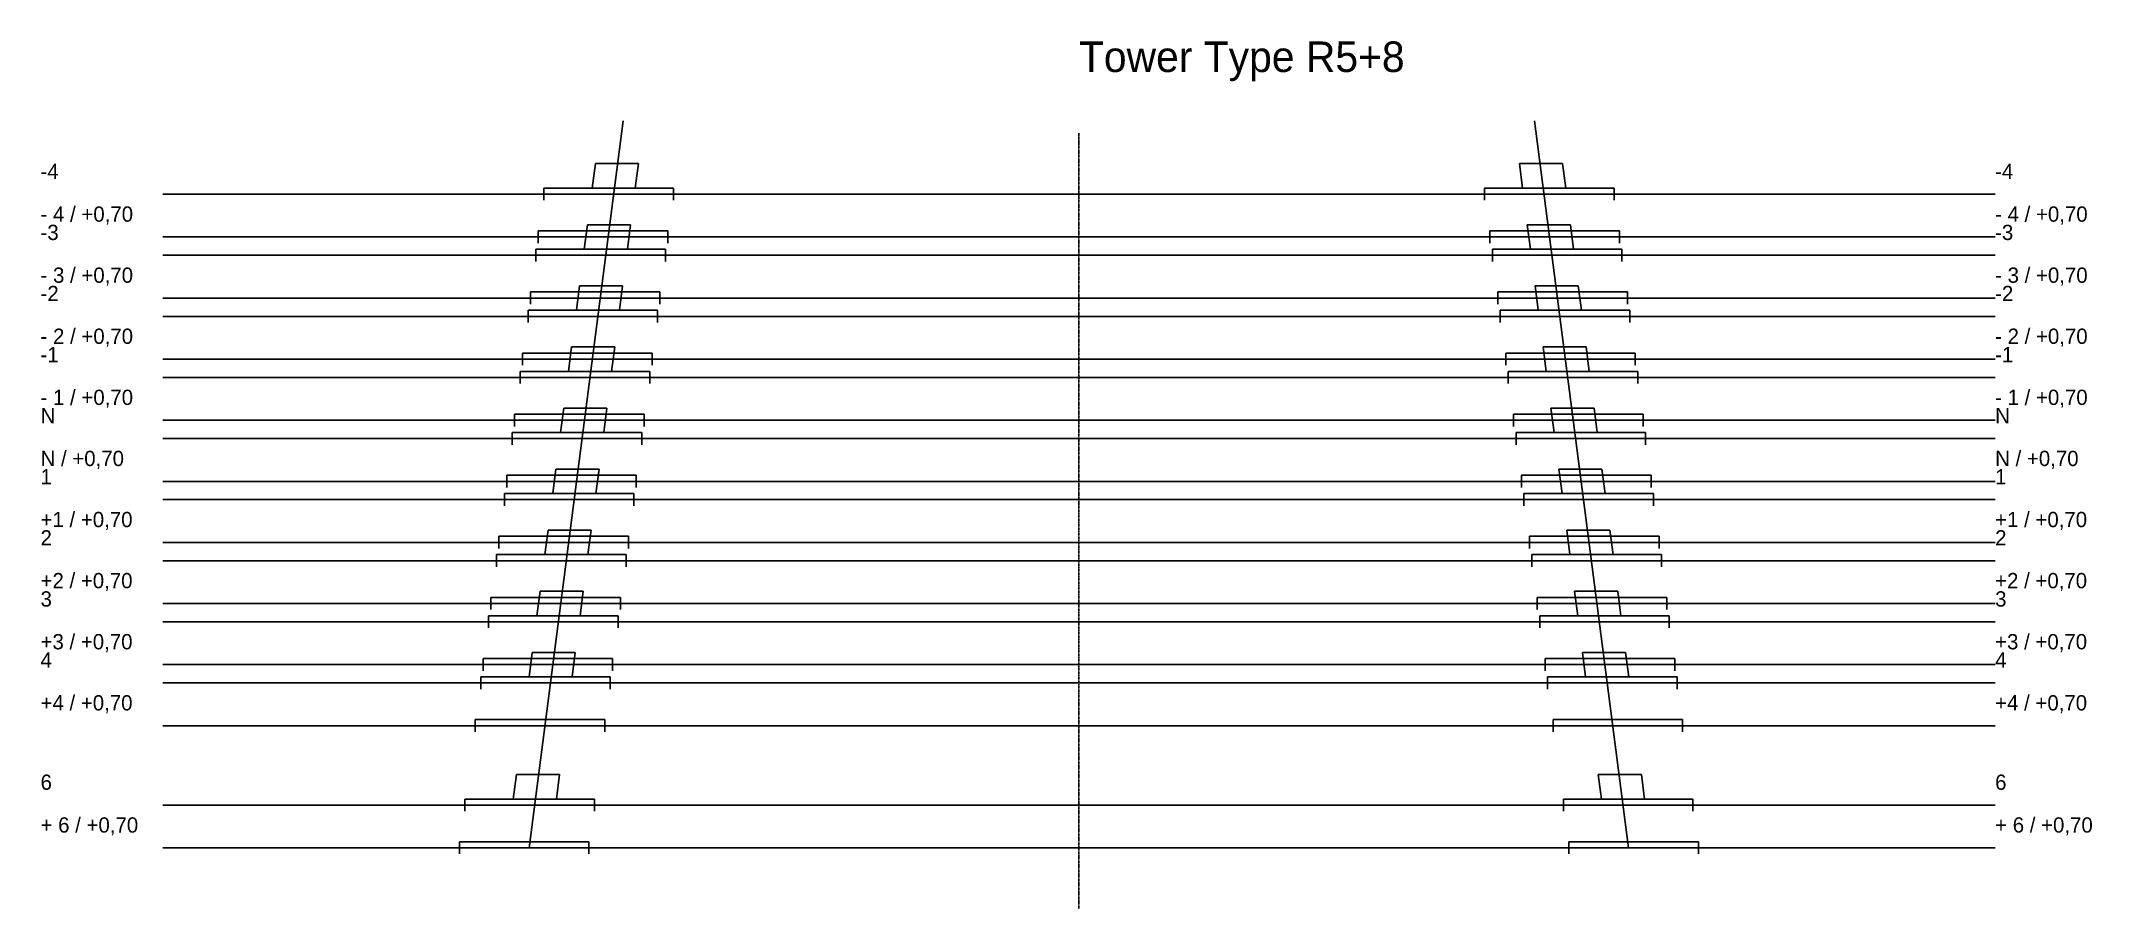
# Model space of a CAD drawing. Header units: metres. Extents: x -16992 to 16586, y -7700 to 6507.
import ezdxf

# ---------------------------------------------------------------- set-up
doc = ezdxf.new("R2010")
doc.units = ezdxf.units.M
doc.linetypes.add('CENTER', pattern=[5.08, 3.175, -0.635, 0.635, -0.635])
for name, color, linetype in [('ANGLED_LINES', 4, 'Continuous'), ('ANNOTATIONS', 2, 'Continuous'), ('BASE_VARIANTS', 7, 'Continuous'), ('CENTERLINE', 3, 'Continuous'), ('OFFSET_VARIANTS', 1, 'Continuous')]:
    doc.layers.add(name, color=color, linetype=linetype)

msp = doc.modelspace()

# ---------------------------------------------------------------- linework, layer by layer
at = {"layer": 'ANGLED_LINES'}
for p, q in [((-8998, -6700), (-7461, 5200)), ((8998, -6700), (7461, 5200))]:
    msp.add_line(p, q, dxfattribs=at)
at = {"layer": 'BASE_VARIANTS'}
for p, q in [((-7969, 4100), (-7917, 4500)), ((-7917, 4500), (-7211, 4500)), ((-7263, 4100), (-7211, 4500)), ((7263, 4100), (7211, 4500)), ((7211, 4500), (7917, 4500)), ((7969, 4100), (7917, 4500)), ((-8761, 3900), (-8761, 4100)), ((-8761, 4100), (-6640, 4100)), ((-6640, 3900), (-6640, 4100)), ((6640, 3900), (6640, 4100)), ((6640, 4100), (8761, 4100)), ((8761, 3900), (8761, 4100)), ((-15000, 4000), (15000, 4000)), ((-8098, 3100), (-8046, 3500)), ((-8046, 3500), (-7340, 3500)), ((-7392, 3100), (-7340, 3500)), ((7392, 3100), (7340, 3500)), ((7340, 3500), (8046, 3500)), ((8098, 3100), (8046, 3500)), ((-8890, 2900), (-8890, 3100)), ((-8890, 3100), (-6769, 3100)), ((-6769, 2900), (-6769, 3100)), ((6769, 2900), (6769, 3100)), ((6769, 3100), (8890, 3100)), ((8890, 2900), (8890, 3100)), ((-15000, 3000), (15000, 3000)), ((-8227, 2100), (-8176, 2500)), ((-8176, 2500), (-7470, 2500)), ((-7521, 2100), (-7470, 2500)), ((7521, 2100), (7470, 2500)), ((7470, 2500), (8176, 2500)), ((8227, 2100), (8176, 2500)), ((-9018, 1900), (-9018, 2100)), ((-9018, 2100), (-6897, 2100)), ((-6897, 1900), (-6897, 2100)), ((6897, 1900), (6897, 2100)), ((6897, 2100), (9018, 2100)), ((9018, 1900), (9018, 2100)), ((-15000, 2000), (15000, 2000)), ((-8356, 1100), (-8305, 1500)), ((-8305, 1500), (-7599, 1500)), ((-7650, 1100), (-7599, 1500)), ((7650, 1100), (7599, 1500)), ((7599, 1500), (8305, 1500)), ((8356, 1100), (8305, 1500)), ((-9148, 900), (-9148, 1100)), ((-9148, 1100), (-7026, 1100)), ((-7026, 900), (-7026, 1100)), ((7026, 900), (7026, 1100)), ((7026, 1100), (9148, 1100)), ((9148, 900), (9148, 1100)), ((-15000, 1000), (15000, 1000)), ((-8486, 100), (-8434, 500)), ((-8434, 500), (-7728, 500)), ((-7780, 100), (-7728, 500)), ((7780, 100), (7728, 500)), ((7728, 500), (8434, 500)), ((8486, 100), (8434, 500)), ((-15000, 0), (15000, 0)), ((-9277, -100), (-9277, 100)), ((-9277, 100), (-7156, 100)), ((-7156, -100), (-7156, 100)), ((7156, -100), (7156, 100)), ((7156, 100), (9277, 100)), ((9277, -100), (9277, 100)), ((-8615, -900), (-8563, -500)), ((-8563, -500), (-7857, -500)), ((-7909, -900), (-7857, -500)), ((7909, -900), (7857, -500)), ((7857, -500), (8563, -500)), ((8615, -900), (8563, -500)), ((-15000, -1000), (15000, -1000)), ((-9406, -1100), (-9406, -900)), ((-9406, -900), (-7285, -900)), ((-7285, -1100), (-7285, -900)), ((7285, -1100), (7285, -900)), ((7285, -900), (9406, -900)), ((9406, -1100), (9406, -900)), ((-8744, -1900), (-8692, -1500)), ((-8692, -1500), (-7986, -1500)), ((-8038, -1900), (-7986, -1500)), ((8038, -1900), (7986, -1500)), ((7986, -1500), (8692, -1500)), ((8744, -1900), (8692, -1500)), ((-15000, -2000), (15000, -2000)), ((-9536, -2100), (-9536, -1900)), ((-9536, -1900), (-7414, -1900)), ((-7414, -2100), (-7414, -1900)), ((7414, -2100), (7414, -1900)), ((7414, -1900), (9536, -1900)), ((9536, -2100), (9536, -1900)), ((-8873, -2900), (-8821, -2500)), ((-8821, -2500), (-8115, -2500)), ((-8167, -2900), (-8115, -2500)), ((8167, -2900), (8115, -2500)), ((8115, -2500), (8821, -2500)), ((8873, -2900), (8821, -2500)), ((-15000, -3000), (15000, -3000)), ((-9665, -3100), (-9665, -2900)), ((-9665, -2900), (-7544, -2900)), ((-7544, -3100), (-7544, -2900)), ((7544, -3100), (7544, -2900)), ((7544, -2900), (9665, -2900)), ((9665, -3100), (9665, -2900)), ((-9002, -3900), (-8951, -3500)), ((-8951, -3500), (-8245, -3500)), ((-8296, -3900), (-8245, -3500)), ((8296, -3900), (8245, -3500)), ((8245, -3500), (8951, -3500)), ((9002, -3900), (8951, -3500)), ((-15000, -4000), (15000, -4000)), ((-9794, -4100), (-9794, -3900)), ((-9794, -3900), (-7673, -3900)), ((-7673, -4100), (-7673, -3900)), ((7673, -4100), (7673, -3900)), ((7673, -3900), (9794, -3900)), ((9794, -4100), (9794, -3900)), ((-9261, -5900), (-9209, -5500)), ((-9209, -5500), (-8503, -5500)), ((-8555, -5900), (-8503, -5500)), ((8555, -5900), (8503, -5500)), ((8503, -5500), (9209, -5500)), ((9261, -5900), (9209, -5500)), ((-15000, -6000), (15000, -6000)), ((-10052, -6100), (-10052, -5900)), ((-10052, -5900), (-7931, -5900)), ((-7931, -6100), (-7931, -5900)), ((7931, -6100), (7931, -5900)), ((7931, -5900), (10052, -5900)), ((10052, -6100), (10052, -5900))]:
    msp.add_line(p, q, dxfattribs=at)
at = {"layer": 'CENTERLINE', "linetype": 'CENTER'}
msp.add_line((0, -7700), (0, 5000), dxfattribs=at)
at = {"layer": 'OFFSET_VARIANTS'}
for p, q in [((-8851, 3200), (-8851, 3400)), ((-8851, 3400), (-6729, 3400)), ((-6729, 3200), (-6729, 3400)), ((6729, 3200), (6729, 3400)), ((6729, 3400), (8851, 3400)), ((8851, 3200), (8851, 3400)), ((-15000, 3300), (15000, 3300)), ((-8980, 2200), (-8980, 2400)), ((-8980, 2400), (-6859, 2400)), ((-6859, 2200), (-6859, 2400)), ((6859, 2200), (6859, 2400)), ((6859, 2400), (8980, 2400)), ((8980, 2200), (8980, 2400)), ((-15000, 2300), (15000, 2300)), ((-9109, 1200), (-9109, 1400)), ((-9109, 1400), (-6988, 1400)), ((-6988, 1200), (-6988, 1400)), ((6988, 1200), (6988, 1400)), ((6988, 1400), (9109, 1400)), ((9109, 1200), (9109, 1400)), ((-15000, 1300), (15000, 1300)), ((-9239, 200), (-9239, 400)), ((-9239, 400), (-7117, 400)), ((-7117, 200), (-7117, 400)), ((7117, 200), (7117, 400)), ((7117, 400), (9239, 400)), ((9239, 200), (9239, 400)), ((-15000, 300), (15000, 300)), ((-9368, -800), (-9368, -600)), ((-9368, -600), (-7247, -600)), ((-7247, -800), (-7247, -600)), ((7247, -800), (7247, -600)), ((7247, -600), (9368, -600)), ((9368, -800), (9368, -600)), ((-15000, -700), (15000, -700)), ((-9497, -1800), (-9497, -1600)), ((-9497, -1600), (-7376, -1600)), ((-7376, -1800), (-7376, -1600)), ((7376, -1800), (7376, -1600)), ((7376, -1600), (9497, -1600)), ((9497, -1800), (9497, -1600)), ((-15000, -1700), (15000, -1700)), ((-9626, -2800), (-9626, -2600)), ((-9626, -2600), (-7504, -2600)), ((-7504, -2800), (-7504, -2600)), ((7504, -2800), (7504, -2600)), ((7504, -2600), (9626, -2600)), ((9626, -2800), (9626, -2600)), ((-15000, -2700), (15000, -2700)), ((-9755, -3800), (-9755, -3600)), ((-9755, -3600), (-7634, -3600)), ((-7634, -3800), (-7634, -3600)), ((7634, -3800), (7634, -3600)), ((7634, -3600), (9755, -3600)), ((9755, -3800), (9755, -3600)), ((-15000, -3700), (15000, -3700)), ((-15000, -4700), (15000, -4700)), ((-9884, -4800), (-9884, -4600)), ((-9884, -4600), (-7763, -4600)), ((-7763, -4800), (-7763, -4600)), ((7763, -4800), (7763, -4600)), ((7763, -4600), (9884, -4600)), ((9884, -4800), (9884, -4600)), ((-15000, -6700), (15000, -6700)), ((-10143, -6800), (-10143, -6600)), ((-10143, -6600), (-8021, -6600)), ((-8021, -6800), (-8021, -6600)), ((8021, -6800), (8021, -6600)), ((8021, -6600), (10143, -6600)), ((10143, -6800), (10143, -6600))]:
    msp.add_line(p, q, dxfattribs=at)

# ---------------------------------------------------------------- texts
at = {"layer": 'ANNOTATIONS'}
for s, height, p in [('Tower Type R5+8', 500, (0, 6000)), ('-4', 250, (-17000, 4250)), ('-4', 250, (15000, 4250)), ('- 4 / +0,70', 250, (-17000, 3550)), ('- 4 / +0,70', 250, (15000, 3550)), ('-3', 250, (-17000, 3250)), ('-3', 250, (15000, 3250)), ('- 3 / +0,70', 250, (-17000, 2550)), ('- 3 / +0,70', 250, (15000, 2550)), ('-2', 250, (-17000, 2250)), ('-2', 250, (15000, 2250)), ('- 2 / +0,70', 250, (-17000, 1550)), ('- 2 / +0,70', 250, (15000, 1550)), ('-1', 250, (-17000, 1250)), ('-1', 250, (15000, 1250)), ('- 1 / +0,70', 250, (-17000, 550)), ('- 1 / +0,70', 250, (15000, 550)), ('N', 250, (-17000, 250)), ('N', 250, (15000, 250)), ('N / +0,70', 250, (-17000, -450)), ('N / +0,70', 250, (15000, -450)), ('1', 250, (-17000, -750)), ('1', 250, (15000, -750)), ('+1 / +0,70', 250, (-17000, -1450)), ('+1 / +0,70', 250, (15000, -1450)), ('2', 250, (-17000, -1750)), ('2', 250, (15000, -1750)), ('+2 / +0,70', 250, (-17000, -2450)), ('+2 / +0,70', 250, (15000, -2450)), ('3', 250, (-17000, -2750)), ('3', 250, (15000, -2750)), ('+3 / +0,70', 250, (-17000, -3450)), ('+3 / +0,70', 250, (15000, -3450)), ('4', 250, (-17000, -3750)), ('4', 250, (15000, -3750)), ('+4 / +0,70', 250, (-17000, -4450)), ('+4 / +0,70', 250, (15000, -4450)), ('6', 250, (-17000, -5750)), ('6', 250, (15000, -5750)), ('+ 6 / +0,70', 250, (-17000, -6450)), ('+ 6 / +0,70', 250, (15000, -6450))]:
    msp.add_text(s, height=height, dxfattribs=at).set_placement(p)

doc.saveas('drawing.dxf')
